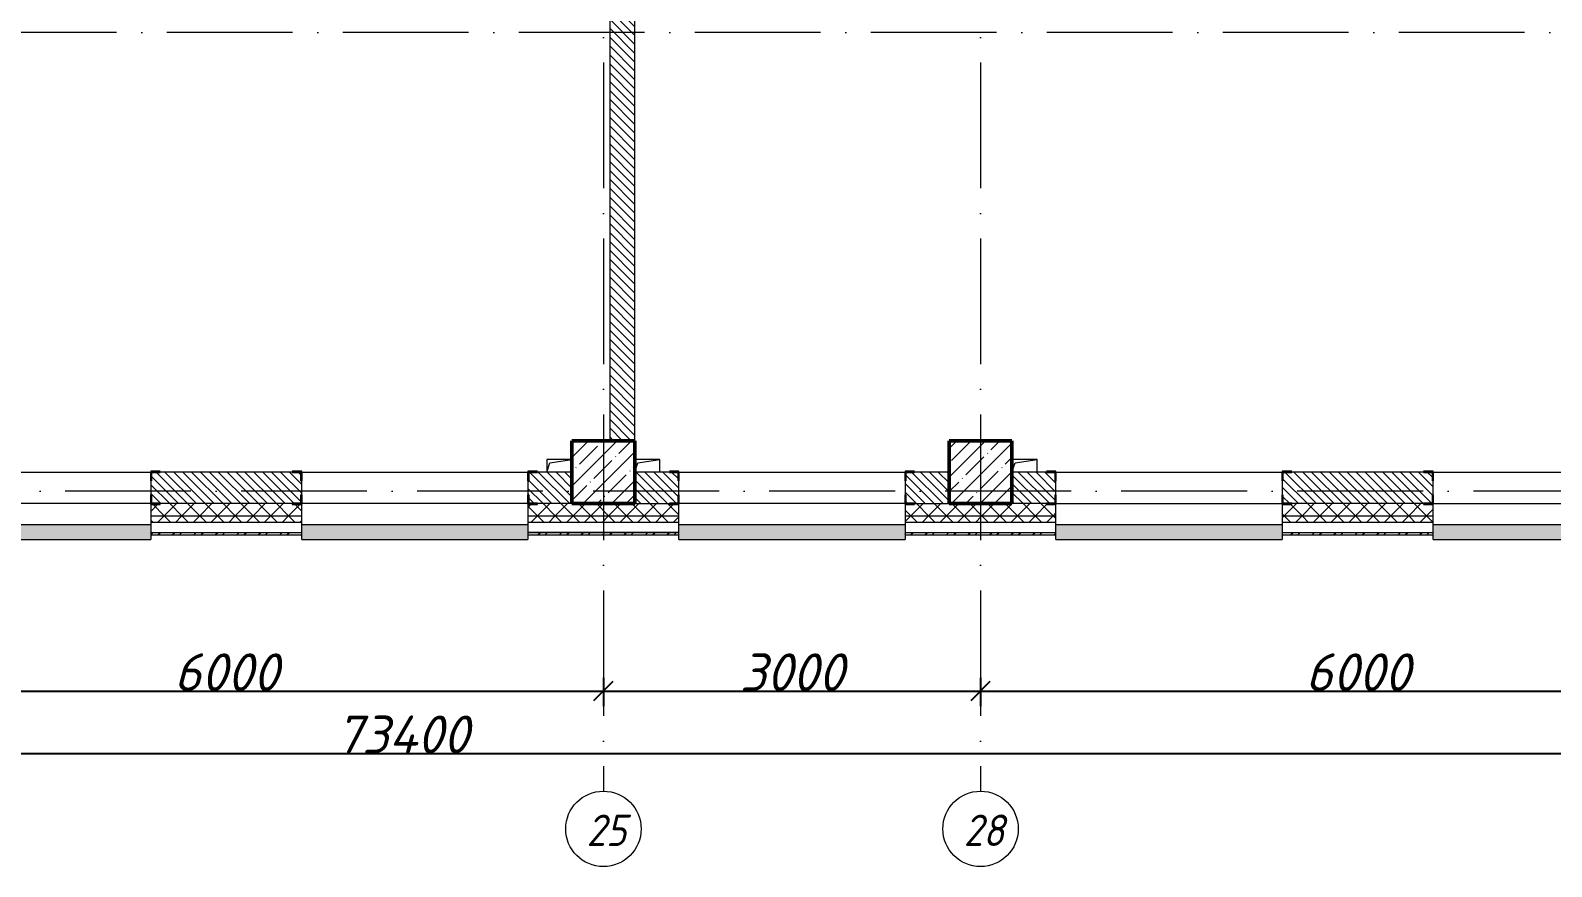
# Model space of a CAD drawing. Header units: millimetres. Extents: x -537608 to 253996, y -217170 to 186033.
# Drawn here: x -153256 to -141155, y 6915 to 13571 of the extents above; entities that cross this region are included whole.
import ezdxf

# ---------------------------------------------------------------- set-up
doc = ezdxf.new("R2010")
doc.units = ezdxf.units.MM
doc.linetypes.add('50_200_ШТРИХ_1Т_ш5_п1_п1_', pattern=[1400, 1000, -200, 0, -200])
for name, color, linetype, lineweight in [('A-____-____-DIMS', 7, 'Continuous', 9), ('A-GENM-____-MCUT', 7, 'Continuous', 25), ('A-GENM-____-OTLN', 7, 'Continuous', 9), ('A-GENM-____-OTLN-1', 7, 'Continuous', 25), ('A-GLAZ-____-OTLN', 7, 'Continuous', 9), ('A-WALL-____-MCUT', 7, 'Continuous', 13), ('A-WALL-____-MCUT-1', 7, 'Continuous', 9), ('A-WALL-____-OTLN', 7, 'Continuous', 9), ('A-WALL-____-PATT-1', 7, 'Continuous', 9), ('A-WALL-FNSH-MCUT-1', 7, 'Continuous', 9), ('S-COLS-____-MCUT', 7, 'Continuous', 50), ('S-COLS-____-OTLN', 7, 'Continuous', 9), ('S-GRID-____-IDEN', 7, 'Continuous', 9), ('S-GRID-____-OTLN-1', 7, '50_200_ШТРИХ_1Т_ш5_п1_п1_', 9)]:
    doc.layers.add(name, color=color, linetype=linetype, lineweight=lineweight)
doc.layers.add('A-GLAZ-____-OTLN-1', color=7, linetype='Continuous', lineweight=9, true_color=0xc0c0c0)
doc.styles.add('ISOCPEUR_I', font='isocpeui.ttf', dxfattribs={"height": 300})
doc.styles.add('ISOCPEUR_I_9', font='isocpeui.ttf', dxfattribs={"width": 0.9, "height": 250})
doc.dimstyles.new('ISO-2_5_0_9К_БОЛЬШОЙ_ОСИ', dxfattribs={"dimscale": 304.8, "dimtxt": 248.995294, "dimasz": 0.492126, "dimexe": 0.393701, "dimexo": 0, "dimgap": 0, "dimtad": 1, "dimdec": 0, "dimzin": 0, "dimdsep": 46, "dimtxsty": 'ISOCPEUR_I', "dimblk1": 'OBLIQUE', "dimblk2": 'OBLIQUE', "dimsah": 1, "dimcen": 0.09, "dimdle": 0.393701, "dimazin": 0, "dimtfac": 1, "dimtdec": 4, "dimtix": 1, "dimtmove": 0, "dimatfit": 3, "dimfxl": 1, "dimtvp": 1, "dimtolj": 1, "dimtzin": 0, "dimarcsym": 2})
pattern_1 = [(135, (-184647.673, -45376.493), (-35.35534, -35.35534), [])]
pattern_2 = [(45, (-184647.67, -45376.49), (-70.71068, 70.71068), []), (135, (-184647.67, -45376.49), (-70.71068, -70.71068), [])]

# ---------------------------------------------------------------- blocks, each defined once
blk = doc.blocks.new('BSC_Колонна _Прямоугольная - 500х500-V13-АР1_План отверстий 2 этажа в осях 1-64_Ю-ЯЯ')
at = {"layer": 'S-COLS-____-OTLN'}
h = blk.add_hatch(dxfattribs=at)
h.set_pattern_fill('FP_22', color=256, style=0, pattern_type=2)
h.set_pattern_definition([(45, (-35950, -55431.04), (-114.04925, 114.04925), []), (45, (-35835.95, -55431.04), (-114.04925, 114.04925), [201.613, -40.323, 3.353, -36.97])])
h.paths.add_polyline_path([(-250, -250), (250, -250), (250, 250), (-250, 250), (-250, 179)], flags=0)
at = {"layer": 'S-COLS-____-MCUT'}
for p, q in [((250, 250), (-250, 250)), ((-250, 250), (-250, -250)), ((250, -250), (250, 250)), ((-250, -250), (250, -250))]:
    blk.add_line(p, q, dxfattribs=at)
blk = doc.blocks.new('BSC_Колонна _Прямоугольная - 500х500-V43-АР1_План отверстий 2 этажа в осях 1-64_Ю-ЯЯ')
at = {"layer": 'S-COLS-____-OTLN'}
h = blk.add_hatch(dxfattribs=at)
h.set_pattern_fill('FP_53', color=256, style=0, pattern_type=2)
h.set_pattern_definition([(45, (-38950, -55431.04), (-114.04925, 114.04925), []), (45, (-38835.95, -55431.04), (-114.04925, 114.04925), [201.613, -40.323, 3.353, -36.97])])
h.paths.add_polyline_path([(-250, -250), (250, -250), (250, 250), (-250, 250)], flags=0)
at = {"layer": 'S-COLS-____-MCUT'}
for p, q in [((250, 250), (-250, 250)), ((-250, 250), (-250, -250)), ((250, -250), (250, 250)), ((-250, -250), (250, -250))]:
    blk.add_line(p, q, dxfattribs=at)
blk = doc.blocks.new('Фахверк_СКБ_Уголок - 250_2700-27497298-АР1_План отверстий 2 этажа в осях 1-64_Ю-ЯЯ')
at = {"layer": 'A-GENM-____-MCUT'}
for p, q in [((200, 181), (125, 181)), ((125, 181), (125, 106)), ((131, 106), (131, 175)), ((131, 175), (200, 175)), ((200, 175), (200, 181)), ((125, 106), (131, 106)), ((131, -6), (125, -6)), ((125, -6), (125, -81)), ((125, -81), (200, -81)), ((131, -75), (131, -6)), ((200, -75), (131, -75)), ((200, -81), (200, -75))]:
    blk.add_line(p, q, dxfattribs=at)
blk = doc.blocks.new('AR_Отверстие прямоугольное _в плите_ - AR_Отверстие прямоугольное _в плите_-V167-АР1_План отверстий 2 этажа в осях 1-64_Ю-ЯЯ')
at = {"layer": 'A-GENM-____-OTLN'}
for p, q in [((100, 50), (-100, 50)), ((-100, -50), (-75, 25)), ((-75, 25), (100, 50)), ((100, -50), (100, 50))]:
    blk.add_line(p, q, dxfattribs=at)
blk = doc.blocks.new('AR_Отверстие прямоугольное _в плите_ - AR_Отверстие прямоугольное _в плите_-V175-АР1_План отверстий 2 этажа в осях 1-64_Ю-ЯЯ')
at = {"layer": 'A-GENM-____-OTLN'}
for p, q in [((100, 50), (-100, 50)), ((-100, 50), (-100, -50)), ((-100, -50), (-75, 25)), ((-75, 25), (100, 50))]:
    blk.add_line(p, q, dxfattribs=at)
blk = doc.blocks.new('Отлив_СКБ - Отлив витража_120_НВФ-31885687-АР1_План отверстий 2 этажа в осях 1-64_Ю-ЯЯ')
at = {"layer": 'A-GLAZ-____-OTLN-1'}
for points in [[(0, 0), (0, -2), (1800, -2), (1800, 0), (1023, 0)], [(0, -83), (0, -120), (1800, -120), (1800, -2), (0, -2), (0, -63)]]:
    blk.add_hatch(color=256, dxfattribs=at).paths.add_polyline_path(points, flags=0)
at = {"layer": 'A-GLAZ-____-OTLN'}
for p, q in [((0, 0), (1800, 0)), ((1800, -2), (0, -2)), ((0, -120), (0, -83)), ((0, -120), (1800, -120)), ((1800, -83), (1800, -120))]:
    blk.add_line(p, q, dxfattribs=at)
blk = doc.blocks.new('Ось сетки - Круг_Ø6_00__ISO-2_5_0_9K_-25732049-АР1_План отверстий 2 этажа в осях 1-64_Ю-ЯЯ')
at = {"layer": 'S-GRID-____-IDEN'}
blk.add_circle((0, 0), 3, dxfattribs=at)
blk = doc.blocks.new('_Oblique')
at = {"color": 0, "linetype": 'ByBlock', "lineweight": -2}
blk.add_line((-0.5, -0.5), (0.5, 0.5), dxfattribs=at)
blk = doc.blocks.new('*D2226')
at = {"layer": 'A-____-____-DIMS', "color": 0, "lineweight": -2, "transparency": 16777216}
for p, q in [((-154698, 8418), (-154698, 8192)), ((-148698, 8418), (-148698, 8192)), ((-154818, 8312), (-148578, 8312))]:
    blk.add_line(p, q, dxfattribs=at)
at = {"layer": 'Defpoints', "color": 0, "transparency": 16777216}
for p in [(-154698, 8418), (-148698, 8418), (-148698, 8312)]:
    blk.add_point(p, dxfattribs=at)
at = {"layer": 'A-____-____-DIMS', "color": 0, "lineweight": -2, "transparency": 16777216, "xscale": 150, "yscale": 150, "zscale": 150, "rotation": 180}
blk.add_blockref('_Oblique', (-154698, 8312), dxfattribs=at)
at = {"layer": 'A-____-____-DIMS', "color": 0, "lineweight": -2, "transparency": 16777216, "xscale": 150, "yscale": 150, "zscale": 150}
blk.add_blockref('_Oblique', (-148698, 8312), dxfattribs=at)
at = {"layer": 'A-____-____-DIMS', "color": 0, "transparency": 16777216, "insert": (-151698, 8462), "char_height": 300, "width": 758.48, "attachment_point": 5, "style": 'ISOCPEUR_I'}
blk.add_mtext('\\A1;6000', dxfattribs=at)
blk = doc.blocks.new('*D2227')
at = {"layer": 'A-____-____-DIMS', "color": 0, "lineweight": -2, "transparency": 16777216}
for p, q in [((-148698, 8418), (-148698, 8192)), ((-145698, 8418), (-145698, 8192)), ((-148818, 8312), (-145578, 8312))]:
    blk.add_line(p, q, dxfattribs=at)
at = {"layer": 'Defpoints', "color": 0, "transparency": 16777216}
for p in [(-148698, 8418), (-145698, 8418), (-145698, 8312)]:
    blk.add_point(p, dxfattribs=at)
at = {"layer": 'A-____-____-DIMS', "color": 0, "lineweight": -2, "transparency": 16777216, "xscale": 150, "yscale": 150, "zscale": 150, "rotation": 180}
blk.add_blockref('_Oblique', (-148698, 8312), dxfattribs=at)
at = {"layer": 'A-____-____-DIMS', "color": 0, "lineweight": -2, "transparency": 16777216, "xscale": 150, "yscale": 150, "zscale": 150}
blk.add_blockref('_Oblique', (-145698, 8312), dxfattribs=at)
at = {"layer": 'A-____-____-DIMS', "color": 0, "transparency": 16777216, "insert": (-147198, 8462), "char_height": 300, "width": 758.48, "attachment_point": 5, "style": 'ISOCPEUR_I'}
blk.add_mtext('\\A1;3000', dxfattribs=at)
blk = doc.blocks.new('*D2228')
at = {"layer": 'A-____-____-DIMS', "color": 0, "lineweight": -2, "transparency": 16777216}
for p, q in [((-145698, 8418), (-145698, 8192)), ((-139698, 8418), (-139698, 8192)), ((-145818, 8312), (-139578, 8312))]:
    blk.add_line(p, q, dxfattribs=at)
at = {"layer": 'Defpoints', "color": 0, "transparency": 16777216}
for p in [(-145698, 8418), (-139698, 8418), (-139698, 8312)]:
    blk.add_point(p, dxfattribs=at)
at = {"layer": 'A-____-____-DIMS', "color": 0, "lineweight": -2, "transparency": 16777216, "xscale": 150, "yscale": 150, "zscale": 150, "rotation": 180}
blk.add_blockref('_Oblique', (-145698, 8312), dxfattribs=at)
at = {"layer": 'A-____-____-DIMS', "color": 0, "lineweight": -2, "transparency": 16777216, "xscale": 150, "yscale": 150, "zscale": 150}
blk.add_blockref('_Oblique', (-139698, 8312), dxfattribs=at)
at = {"layer": 'A-____-____-DIMS', "color": 0, "transparency": 16777216, "insert": (-142698, 8462), "char_height": 300, "width": 758.48, "attachment_point": 5, "style": 'ISOCPEUR_I'}
blk.add_mtext('\\A1;6000', dxfattribs=at)
blk = doc.blocks.new('*D2215')
at = {"layer": 'A-____-____-DIMS', "color": 0, "lineweight": -2, "transparency": 16777216}
for p, q in [((-186998, 7921), (-186998, 7695)), ((-113598, 7921), (-113598, 7695)), ((-187118, 7815), (-113478, 7815))]:
    blk.add_line(p, q, dxfattribs=at)
at = {"layer": 'Defpoints', "color": 0, "transparency": 16777216}
for p in [(-186998, 7921), (-113598, 7921), (-113598, 7815)]:
    blk.add_point(p, dxfattribs=at)
at = {"layer": 'A-____-____-DIMS', "color": 0, "lineweight": -2, "transparency": 16777216, "xscale": 150, "yscale": 150, "zscale": 150, "rotation": 180}
blk.add_blockref('_Oblique', (-186998, 7815), dxfattribs=at)
at = {"layer": 'A-____-____-DIMS', "color": 0, "lineweight": -2, "transparency": 16777216, "xscale": 150, "yscale": 150, "zscale": 150}
blk.add_blockref('_Oblique', (-113598, 7815), dxfattribs=at)
at = {"layer": 'A-____-____-DIMS', "color": 0, "transparency": 16777216, "insert": (-150298, 7967), "char_height": 300, "width": 971.08, "attachment_point": 5, "style": 'ISOCPEUR_I'}
blk.add_mtext('\\A1;73400', dxfattribs=at)

msp = doc.modelspace()

# ---------------------------------------------------------------- hatches: boundary and pattern name
at = {"layer": 'A-WALL-____-PATT-1'}
h = msp.add_hatch(dxfattribs=at)
h.set_pattern_fill('FP_6', color=256, style=0, pattern_type=2)
h.set_pattern_definition(pattern_1)
h.paths.add_polyline_path([(-148647.6725, 10304.5485), (-148447.6725, 10304.5485), (-148447.6725, 13798.5485), (-148516.6725, 13798.5485), (-148516.6725, 13804.5485), (-148447.6725, 13804.5485), (-148447.6725, 17304.5485), (-148647.6725, 17304.5485), (-148647.6725, 13804.5485), (-148578.6725, 13804.5485), (-148578.6725, 13798.5485), (-148647.6725, 13798.5485), (-148647.6725, 11848.0984)], flags=0)
h = msp.add_hatch(dxfattribs=at)
h.set_pattern_fill('FP_6', color=256, style=0, pattern_type=2)
h.set_pattern_definition(pattern_1)
h.paths.add_polyline_path([(-149291.6725, 9804.5485), (-148947.6725, 9804.5485), (-148947.6725, 10054.5485), (-149291.6725, 10054.5485), (-149291.6725, 9985.5485), (-149297.6725, 9985.5485), (-149297.6725, 9873.5485), (-149291.6725, 9873.5485)], flags=0)
h.paths.add_polyline_path([(-151172.6725, 9804.5485), (-151103.6725, 9804.5485), (-151103.6725, 9873.5485), (-151097.6725, 9873.5485), (-151097.6725, 9985.5485), (-151103.6725, 9985.5485), (-151103.6725, 10054.5485), (-152291.6725, 10054.5485), (-152291.6725, 9985.5485), (-152297.6725, 9985.5485), (-152297.6725, 9873.5485), (-152291.6725, 9873.5485), (-152291.6725, 9804.5485), (-152222.6725, 9804.5485)], flags=0)
h.paths.add_polyline_path([(-154103.6725, 9804.5485), (-154103.6725, 9873.5485), (-154097.6725, 9873.5485), (-154097.6725, 9985.5485), (-154103.6725, 9985.5485), (-154103.6725, 10054.5485), (-154447.6725, 10054.5485), (-154447.6725, 9804.5485), (-154172.6725, 9804.5485)], flags=0)
h = msp.add_hatch(dxfattribs=at)
h.set_pattern_fill('FP_6', color=256, style=0, pattern_type=2)
h.set_pattern_definition(pattern_1)
h.paths.add_polyline_path([(-145947.6725, 9804.5485), (-145947.6725, 10054.5485), (-146291.6725, 10054.5485), (-146291.6725, 9985.5485), (-146297.6725, 9985.5485), (-146297.6725, 9873.5485), (-146291.6725, 9873.5485), (-146291.6725, 9804.5485), (-146222.6725, 9804.5485)], flags=0)
h.paths.add_polyline_path([(-148103.6725, 9804.5485), (-148103.6725, 9873.5485), (-148097.6725, 9873.5485), (-148097.6725, 9985.5485), (-148103.6725, 9985.5485), (-148103.6725, 10054.5485), (-148447.6725, 10054.5485), (-148447.6725, 9804.5485), (-148172.6725, 9804.5485)], flags=0)
h = msp.add_hatch(dxfattribs=at)
h.set_pattern_fill('FP_6', color=256, style=0, pattern_type=2)
h.set_pattern_definition(pattern_1)
h.paths.add_polyline_path([(-140291.6725, 9804.5485), (-139947.6725, 9804.5485), (-139947.6725, 10054.5485), (-140291.6725, 10054.5485), (-140291.6725, 9985.5485), (-140297.6725, 9985.5485), (-140297.6725, 9873.5485), (-140291.6725, 9873.5485), (-140291.6725, 9808.8342)], flags=0)
h.paths.add_polyline_path([(-143291.6725, 9804.5485), (-142103.6725, 9804.5485), (-142103.6725, 9873.5485), (-142097.6725, 9873.5485), (-142097.6725, 9985.5485), (-142103.6725, 9985.5485), (-142103.6725, 10054.5485), (-143291.6725, 10054.5485), (-143291.6725, 9985.5485), (-143297.6725, 9985.5485), (-143297.6725, 9873.5485), (-143291.6725, 9873.5485)], flags=0)
h.paths.add_polyline_path([(-145103.6725, 9804.5485), (-145103.6725, 9873.5485), (-145097.6725, 9873.5485), (-145097.6725, 9985.5485), (-145103.6725, 9985.5485), (-145103.6725, 10054.5485), (-145447.6725, 10054.5485), (-145447.6725, 9804.5485), (-145172.6725, 9804.5485)], flags=0)
h = msp.add_hatch(dxfattribs=at)
h.set_pattern_fill('FP_1', color=256, style=0, pattern_type=2)
h.set_pattern_definition(pattern_2)
h.paths.add_polyline_path([(-110427.8256, 9704.5485), (-110347.6725, 9704.5485), (-110347.6725, 9804.5485), (-116697.6725, 9804.5485), (-116697.6725, 9704.5485), (-113962.8269, 9704.5485)], flags=0)
h.paths.add_polyline_path([(-119647.6725, 9704.5485), (-117697.6725, 9704.5485), (-117697.6725, 9804.5485), (-119572.6725, 9804.5485), (-119572.6725, 9798.5485), (-119647.6725, 9798.5485)], flags=0)
h.paths.add_polyline_path([(-120647.6725, 9704.5485), (-120647.6725, 9798.5485), (-120722.6725, 9798.5485), (-120722.6725, 9804.5485), (-121672.6725, 9804.5485), (-121672.6725, 9798.5485), (-121747.6725, 9798.5485), (-121747.6725, 9704.5485), (-121032.8296, 9704.5485)], flags=0)
h.paths.add_polyline_path([(-124567.8309, 9704.5485), (-123547.6725, 9704.5485), (-123547.6725, 9798.5485), (-123622.6725, 9798.5485), (-123622.6725, 9804.5485), (-124672.6725, 9804.5485), (-124672.6725, 9798.5485), (-124747.6725, 9798.5485), (-124747.6725, 9704.5485), (-124672.6725, 9704.5485)], flags=0)
h.paths.add_polyline_path([(-126547.6725, 9704.5485), (-126547.6725, 9798.5485), (-126622.6725, 9798.5485), (-126622.6725, 9804.5485), (-127672.6725, 9804.5485), (-127672.6725, 9798.5485), (-127747.6725, 9798.5485), (-127747.6725, 9704.5485), (-127219.0819, 9704.5485)], flags=0)
h.paths.add_polyline_path([(-130312.2081, 9704.5485), (-129547.6725, 9704.5485), (-129547.6725, 9798.5485), (-129622.6725, 9798.5485), (-129622.6725, 9804.5485), (-130672.6725, 9804.5485), (-130672.6725, 9798.5485), (-130747.6725, 9798.5485), (-130747.6725, 9704.5485), (-130397.6725, 9704.5485)], flags=0)
h.paths.add_polyline_path([(-132622.6725, 9704.5485), (-132547.6725, 9704.5485), (-132547.6725, 9798.5485), (-132622.6725, 9798.5485), (-132622.6725, 9804.5485), (-133672.6725, 9804.5485), (-133672.6725, 9798.5485), (-133747.6725, 9798.5485), (-133747.6725, 9704.5485), (-133405.3343, 9704.5485)], flags=0)
h.paths.add_polyline_path([(-136747.6725, 9704.5485), (-135547.6725, 9704.5485), (-135547.6725, 9798.5485), (-135622.6725, 9798.5485), (-135622.6725, 9804.5485), (-136672.6725, 9804.5485), (-136672.6725, 9798.5485), (-136747.6725, 9798.5485)], flags=0)
h.paths.add_polyline_path([(-142172.6725, 9704.5485), (-142097.6725, 9704.5485), (-142097.6725, 9798.5485), (-142172.6725, 9798.5485), (-142172.6725, 9804.5485), (-143222.6725, 9804.5485), (-143222.6725, 9798.5485), (-143297.6725, 9798.5485), (-143297.6725, 9704.5485), (-142242.8376, 9704.5485)], flags=0)
h.paths.add_polyline_path([(-140222.6725, 9704.5485), (-138547.6725, 9704.5485), (-138547.6725, 9798.5485), (-138622.6725, 9798.5485), (-138622.6725, 9804.5485), (-140222.6725, 9804.5485), (-140222.6725, 9798.5485), (-140297.6725, 9798.5485), (-140297.6725, 9704.5485)], flags=0)
h.paths.add_polyline_path([(-145172.6725, 9704.5485), (-145097.6725, 9704.5485), (-145097.6725, 9798.5485), (-145172.6725, 9798.5485), (-145172.6725, 9804.5485), (-146222.6725, 9804.5485), (-146222.6725, 9798.5485), (-146297.6725, 9798.5485), (-146297.6725, 9704.5485), (-145447.6725, 9704.5485)], flags=0)
h.paths.add_polyline_path([(-148097.6725, 9704.5485), (-148097.6725, 9798.5485), (-148172.6725, 9798.5485), (-148172.6725, 9804.5485), (-149222.6725, 9804.5485), (-149222.6725, 9798.5485), (-149297.6725, 9798.5485), (-149297.6725, 9704.5485), (-148429.09, 9704.5485)], flags=0)
h.paths.add_polyline_path([(-152297.6725, 9704.5485), (-151097.6725, 9704.5485), (-151097.6725, 9798.5485), (-151172.6725, 9798.5485), (-151172.6725, 9804.5485), (-152222.6725, 9804.5485), (-152222.6725, 9798.5485), (-152297.6725, 9798.5485)], flags=0)
h.paths.add_polyline_path([(-154097.6725, 9704.5485), (-154097.6725, 9798.5485), (-154172.6725, 9798.5485), (-154172.6725, 9804.5485), (-155222.6725, 9804.5485), (-155222.6725, 9798.5485), (-155297.6725, 9798.5485), (-155297.6725, 9704.5485), (-154172.6725, 9704.5485)], flags=0)
h.paths.add_polyline_path([(-157947.6725, 9704.5485), (-157097.6725, 9704.5485), (-157097.6725, 9798.5485), (-157172.6725, 9798.5485), (-157172.6725, 9804.5485), (-158222.6725, 9804.5485), (-158222.6725, 9798.5485), (-158297.6725, 9798.5485), (-158297.6725, 9704.5485), (-158150.3436, 9704.5485)], flags=0)
h.paths.add_polyline_path([(-160097.6725, 9704.5485), (-160097.6725, 9798.5485), (-160172.6725, 9798.5485), (-160172.6725, 9804.5485), (-161222.6725, 9804.5485), (-161222.6725, 9798.5485), (-161297.6725, 9798.5485), (-161297.6725, 9704.5485), (-160801.5946, 9704.5485)], flags=0)
h.paths.add_polyline_path([(-163097.6725, 9704.5485), (-163097.6725, 9798.5485), (-163172.6725, 9798.5485), (-163172.6725, 9804.5485), (-164222.6725, 9804.5485), (-164222.6725, 9798.5485), (-164297.6725, 9798.5485), (-164297.6725, 9704.5485), (-163172.6725, 9704.5485)], flags=0)
h.paths.add_polyline_path([(-166097.6725, 9704.5485), (-166097.6725, 9798.5485), (-166172.6725, 9798.5485), (-166172.6725, 9804.5485), (-167222.6725, 9804.5485), (-167222.6725, 9798.5485), (-167297.6725, 9798.5485), (-167297.6725, 9704.5485), (-166104.0966, 9704.5485)], flags=0)
h.paths.add_polyline_path([(-168297.6725, 9704.5485), (-168297.6725, 9798.5485), (-168372.6725, 9798.5485), (-168372.6725, 9804.5485), (-178097.6725, 9804.5485), (-178097.6725, 9704.5485), (-168755.3476, 9704.5485)], flags=0)
h.paths.add_polyline_path([(-179097.6725, 9704.5485), (-179097.6725, 9804.5485), (-187097.6725, 9804.5485), (-187097.6725, 9704.5485), (-181127.8523, 9704.5485)], flags=0)
h = msp.add_hatch(dxfattribs=at)
h.set_pattern_fill('FP_1', color=256, style=0, pattern_type=2)
h.set_pattern_definition(pattern_2)
h.paths.add_polyline_path([(-110347.6725, 9654.5485), (-110347.6725, 9704.5485), (-116697.6725, 9704.5485), (-116697.6725, 9654.5485), (-110427.8256, 9654.5485)], flags=0)
h.paths.add_polyline_path([(-117697.6725, 9654.5485), (-117697.6725, 9704.5485), (-119647.6725, 9704.5485), (-119647.6725, 9654.5485), (-119265.3289, 9654.5485)], flags=0)
h.paths.add_polyline_path([(-120647.6725, 9654.5485), (-120647.6725, 9704.5485), (-121747.6725, 9704.5485), (-121747.6725, 9654.5485), (-121032.8296, 9654.5485)], flags=0)
h.paths.add_polyline_path([(-123547.6725, 9654.5485), (-123547.6725, 9704.5485), (-124747.6725, 9704.5485), (-124747.6725, 9654.5485), (-124567.8309, 9654.5485)], flags=0)
h.paths.add_polyline_path([(-126547.6725, 9654.5485), (-126547.6725, 9704.5485), (-127747.6725, 9704.5485), (-127747.6725, 9654.5485), (-127219.0819, 9654.5485)], flags=0)
h.paths.add_polyline_path([(-129547.6725, 9654.5485), (-129547.6725, 9704.5485), (-130747.6725, 9704.5485), (-130747.6725, 9654.5485), (-129870.3329, 9654.5485)], flags=0)
h.paths.add_polyline_path([(-133747.6725, 9654.5485), (-132547.6725, 9654.5485), (-132547.6725, 9704.5485), (-133747.6725, 9704.5485)], flags=0)
h.paths.add_polyline_path([(-136056.5853, 9654.5485), (-135547.6725, 9654.5485), (-135547.6725, 9704.5485), (-136747.6725, 9704.5485), (-136747.6725, 9654.5485)], flags=0)
h.paths.add_polyline_path([(-140297.6725, 9654.5485), (-138547.6725, 9654.5485), (-138547.6725, 9704.5485), (-140297.6725, 9704.5485)], flags=0)
h.paths.add_polyline_path([(-143297.6725, 9654.5485), (-142097.6725, 9654.5485), (-142097.6725, 9704.5485), (-143297.6725, 9704.5485)], flags=0)
h.paths.add_polyline_path([(-145097.6725, 9654.5485), (-145097.6725, 9704.5485), (-146297.6725, 9704.5485), (-146297.6725, 9654.5485), (-145777.8389, 9654.5485)], flags=0)
h.paths.add_polyline_path([(-151097.6725, 9654.5485), (-151097.6725, 9704.5485), (-152297.6725, 9704.5485), (-152297.6725, 9654.5485)], flags=0)
h.paths.add_polyline_path([(-149297.6725, 9654.5485), (-148097.6725, 9654.5485), (-148097.6725, 9704.5485), (-149297.6725, 9704.5485)], flags=0)
h.paths.add_polyline_path([(-154097.6725, 9654.5485), (-154097.6725, 9704.5485), (-155297.6725, 9704.5485), (-155297.6725, 9654.5485), (-154615.3423, 9654.5485)], flags=0)
h.paths.add_polyline_path([(-157097.6725, 9654.5485), (-157097.6725, 9704.5485), (-158297.6725, 9704.5485), (-158297.6725, 9654.5485), (-157266.5933, 9654.5485)], flags=0)
h.paths.add_polyline_path([(-161297.6725, 9654.5485), (-160097.6725, 9654.5485), (-160097.6725, 9704.5485), (-161297.6725, 9704.5485)], flags=0)
h.paths.add_polyline_path([(-163097.6725, 9654.5485), (-163097.6725, 9704.5485), (-164297.6725, 9704.5485), (-164297.6725, 9654.5485), (-163452.8456, 9654.5485)], flags=0)
h.paths.add_polyline_path([(-166104.0966, 9654.5485), (-166097.6725, 9654.5485), (-166097.6725, 9704.5485), (-167297.6725, 9704.5485), (-167297.6725, 9654.5485), (-166987.847, 9654.5485)], flags=0)
h.paths.add_polyline_path([(-168297.6725, 9654.5485), (-168297.6725, 9704.5485), (-178097.6725, 9704.5485), (-178097.6725, 9654.5485), (-168755.3476, 9654.5485)], flags=0)
h.paths.add_polyline_path([(-179097.6725, 9654.5485), (-179097.6725, 9704.5485), (-187197.6725, 9704.5485), (-187197.6725, 9654.5485), (-181127.8523, 9654.5485)], flags=0)
h = msp.add_hatch(dxfattribs=at)
h.set_pattern_fill('FP_3', color=256, style=0, pattern_type=2)
h.set_pattern_definition([(45, (-184647.67, -45376.49), (-85.53659, 85.53659), []), (45, (-184590.65, -45376.49), (-85.53659, 85.53659), [])])
h.paths.add_polyline_path([(-139432.6725, 9554.5485), (-139432.6725, 9574.5485), (-140297.6725, 9574.5485), (-140297.6725, 9554.5485), (-139591.5866, 9554.5485)], flags=0)
h.paths.add_polyline_path([(-142242.8376, 9554.5485), (-142097.6725, 9554.5485), (-142097.6725, 9574.5485), (-143297.6725, 9574.5485), (-143297.6725, 9554.5485)], flags=0)
h.paths.add_polyline_path([(-145777.8389, 9554.5485), (-145097.6725, 9554.5485), (-145097.6725, 9574.5485), (-146297.6725, 9574.5485), (-146297.6725, 9554.5485)], flags=0)
h.paths.add_polyline_path([(-148097.6725, 9554.5485), (-148097.6725, 9574.5485), (-149297.6725, 9574.5485), (-149297.6725, 9554.5485), (-148429.09, 9554.5485)], flags=0)
h.paths.add_polyline_path([(-151097.6725, 9554.5485), (-151097.6725, 9574.5485), (-152297.6725, 9574.5485), (-152297.6725, 9554.5485)], flags=0)
h.paths.add_polyline_path([(-154097.6725, 9554.5485), (-154097.6725, 9574.5485), (-155297.6725, 9574.5485), (-155297.6725, 9554.5485), (-154615.3423, 9554.5485)], flags=0)
h.paths.add_polyline_path([(-157266.5933, 9554.5485), (-157097.6725, 9554.5485), (-157097.6725, 9574.5485), (-158297.6725, 9574.5485), (-158297.6725, 9554.5485), (-158150.3436, 9554.5485)], flags=0)
h.paths.add_polyline_path([(-160097.6725, 9554.5485), (-160097.6725, 9574.5485), (-161297.6725, 9574.5485), (-161297.6725, 9554.5485), (-160801.5946, 9554.5485)], flags=0)
h.paths.add_polyline_path([(-163452.8456, 9554.5485), (-163097.6725, 9554.5485), (-163097.6725, 9574.5485), (-164297.6725, 9574.5485), (-164297.6725, 9554.5485)], flags=0)
h.paths.add_polyline_path([(-167297.6725, 9554.5485), (-166097.6725, 9554.5485), (-166097.6725, 9574.5485), (-167297.6725, 9574.5485)], flags=0)
h.paths.add_polyline_path([(-168297.6725, 9554.5485), (-168297.6725, 9574.5485), (-178097.6725, 9574.5485), (-178097.6725, 9554.5485), (-168755.3476, 9554.5485)], flags=0)
h.paths.add_polyline_path([(-179097.6725, 9554.5485), (-179097.6725, 9574.5485), (-187327.6725, 9574.5485), (-187327.6725, 9554.5485), (-181127.8523, 9554.5485)], flags=0)

# ---------------------------------------------------------------- linework, layer by layer
at = {"layer": 'A-WALL-____-MCUT'}
for p, q in [((-148647.6725, 13729.5485), (-148647.6725, 10304.5485)), ((-148447.6725, 10304.5485), (-148447.6725, 13729.5485)), ((-151172.6725, 10054.5485), (-152222.6725, 10054.5485)), ((-148947.6725, 10054.5485), (-149222.6725, 10054.5485)), ((-148172.6725, 10054.5485), (-148447.6725, 10054.5485)), ((-145947.6725, 10054.5485), (-146222.6725, 10054.5485)), ((-145172.6725, 10054.5485), (-145447.6725, 10054.5485)), ((-142172.6725, 10054.5485), (-143222.6725, 10054.5485)), ((-152297.6725, 9985.5485), (-152297.6725, 9873.5485)), ((-151097.6725, 9873.5485), (-151097.6725, 9985.5485)), ((-149297.6725, 9985.5485), (-149297.6725, 9873.5485)), ((-148097.6725, 9873.5485), (-148097.6725, 9985.5485)), ((-146297.6725, 9985.5485), (-146297.6725, 9873.5485)), ((-145097.6725, 9873.5485), (-145097.6725, 9985.5485)), ((-143297.6725, 9985.5485), (-143297.6725, 9873.5485)), ((-142097.6725, 9873.5485), (-142097.6725, 9985.5485)), ((-148447.6725, 9804.5485), (-148172.6725, 9804.5485)), ((-146222.6725, 9804.5485), (-145947.6725, 9804.5485)), ((-152297.6725, 9798.5485), (-152297.6725, 9574.5485)), ((-151097.6725, 9574.5485), (-151097.6725, 9798.5485)), ((-149297.6725, 9798.5485), (-149297.6725, 9574.5485)), ((-148097.6725, 9574.5485), (-148097.6725, 9798.5485)), ((-146297.6725, 9798.5485), (-146297.6725, 9574.5485)), ((-145097.6725, 9574.5485), (-145097.6725, 9798.5485)), ((-143297.6725, 9798.5485), (-143297.6725, 9574.5485)), ((-142097.6725, 9574.5485), (-142097.6725, 9798.5485)), ((-152297.6725, 9574.5485), (-151097.6725, 9574.5485)), ((-149297.6725, 9574.5485), (-148097.6725, 9574.5485)), ((-146297.6725, 9574.5485), (-145097.6725, 9574.5485)), ((-143297.6725, 9574.5485), (-142097.6725, 9574.5485))]:
    msp.add_line(p, q, dxfattribs=at)
at = {"layer": 'A-WALL-____-MCUT-1'}
for p, q in [((-151172.6725, 9804.5485), (-152222.6725, 9804.5485)), ((-148947.6725, 9804.5485), (-149222.6725, 9804.5485)), ((-145172.6725, 9804.5485), (-145447.6725, 9804.5485)), ((-142172.6725, 9804.5485), (-143222.6725, 9804.5485)), ((-151097.6725, 9704.5485), (-152297.6725, 9704.5485)), ((-148097.6725, 9704.5485), (-149297.6725, 9704.5485)), ((-145097.6725, 9704.5485), (-146297.6725, 9704.5485)), ((-142097.6725, 9704.5485), (-143297.6725, 9704.5485)), ((-151097.6725, 9654.5485), (-152297.6725, 9654.5485)), ((-148097.6725, 9654.5485), (-149297.6725, 9654.5485)), ((-145097.6725, 9654.5485), (-146297.6725, 9654.5485)), ((-142097.6725, 9654.5485), (-143297.6725, 9654.5485))]:
    msp.add_line(p, q, dxfattribs=at)
at = {"layer": 'A-WALL-____-OTLN'}
for p, q in [((-154097.6725, 10054.5485), (-152297.6725, 10054.5485)), ((-151097.6725, 10054.5485), (-149297.6725, 10054.5485)), ((-148097.6725, 10054.5485), (-146297.6725, 10054.5485)), ((-145097.6725, 10054.5485), (-143297.6725, 10054.5485)), ((-142097.6725, 10054.5485), (-140297.6725, 10054.5485)), ((-152297.6725, 9804.5485), (-154097.6725, 9804.5485)), ((-149297.6725, 9804.5485), (-151097.6725, 9804.5485)), ((-146297.6725, 9804.5485), (-148097.6725, 9804.5485)), ((-145097.6725, 9804.5485), (-143297.6725, 9804.5485)), ((-142097.6725, 9804.5485), (-140297.6725, 9804.5485))]:
    msp.add_line(p, q, dxfattribs=at)
at = {"layer": 'A-WALL-FNSH-MCUT-1'}
for p, q in [((-152297.6725, 9574.5485), (-152297.6725, 9574.5485)), ((-152297.6725, 9574.5485), (-152297.6725, 9554.5485)), ((-151097.6725, 9554.5485), (-151097.6725, 9574.5485)), ((-148097.6725, 9574.5485), (-149297.6725, 9574.5485)), ((-149297.6725, 9574.5485), (-149297.6725, 9554.5485)), ((-148097.6725, 9554.5485), (-148097.6725, 9574.5485)), ((-146297.6725, 9574.5485), (-146297.6725, 9554.5485)), ((-145097.6725, 9554.5485), (-145097.6725, 9574.5485)), ((-143297.6725, 9574.5485), (-143297.6725, 9574.5485)), ((-143297.6725, 9574.5485), (-143297.6725, 9554.5485)), ((-142097.6725, 9554.5485), (-142097.6725, 9574.5485)), ((-152297.6725, 9554.5485), (-151097.6725, 9554.5485)), ((-149297.6725, 9554.5485), (-148097.6725, 9554.5485)), ((-146297.6725, 9554.5485), (-145097.6725, 9554.5485)), ((-143297.6725, 9554.5485), (-142097.6725, 9554.5485))]:
    msp.add_line(p, q, dxfattribs=at)
at = {"layer": 'S-GRID-____-OTLN-1'}
for p, q in [((-148697.6725, 45516.3579), (-148697.6725, 7515.0943)), ((-145697.6725, 45516.3579), (-145697.6725, 7515.0943)), ((-109167.6321, 13554.5485), (-189316.4427, 13554.5485)), ((-80573.2659, 9904.5485), (-189316.4427, 9904.5485))]:
    msp.add_line(p, q, dxfattribs=at)

# ---------------------------------------------------------------- block references
at = {"layer": 'A-GENM-____-OTLN'}
for name, p in [('AR_Отверстие прямоугольное _в плите_ - AR_Отверстие прямоугольное _в плите_-V175-АР1_План отверстий 2 этажа в осях 1-64_Ю-ЯЯ', (-149047.6725, 10104.5485)), ('AR_Отверстие прямоугольное _в плите_ - AR_Отверстие прямоугольное _в плите_-V167-АР1_План отверстий 2 этажа в осях 1-64_Ю-ЯЯ', (-148347.6725, 10104.5485)), ('AR_Отверстие прямоугольное _в плите_ - AR_Отверстие прямоугольное _в плите_-V167-АР1_План отверстий 2 этажа в осях 1-64_Ю-ЯЯ', (-145347.6725, 10104.5485))]:
    msp.add_blockref(name, p, dxfattribs=at)
at = {"layer": 'A-GENM-____-OTLN-1'}
for p in [(-152422.6725, 9879.5485), (-149422.6725, 9879.5485), (-146422.6725, 9879.5485), (-143422.6725, 9879.5485)]:
    msp.add_blockref('Фахверк_СКБ_Уголок - 250_2700-27497298-АР1_План отверстий 2 этажа в осях 1-64_Ю-ЯЯ', p, dxfattribs=at)
at = {"layer": 'A-GENM-____-OTLN-1', "rotation": 180}
for p in [(-150972.6725, 9979.5485), (-147972.6725, 9979.5485), (-144972.6725, 9979.5485), (-141972.6725, 9979.5485)]:
    msp.add_blockref('Фахверк_СКБ_Уголок - 250_2700-27497298-АР1_План отверстий 2 этажа в осях 1-64_Ю-ЯЯ', p, dxfattribs=at)
at = {"layer": 'A-GLAZ-____-OTLN'}
for p in [(-154097.6725, 9637.5485), (-151097.6725, 9637.5485), (-148097.6725, 9637.5485), (-145097.6725, 9637.5485), (-142097.6725, 9637.5485)]:
    msp.add_blockref('Отлив_СКБ - Отлив витража_120_НВФ-31885687-АР1_План отверстий 2 этажа в осях 1-64_Ю-ЯЯ', p, dxfattribs=at)
at = {"layer": 'S-COLS-____-OTLN'}
for name, p in [('BSC_Колонна _Прямоугольная - 500х500-V13-АР1_План отверстий 2 этажа в осях 1-64_Ю-ЯЯ', (-148697.6725, 10054.5485)), ('BSC_Колонна _Прямоугольная - 500х500-V43-АР1_План отверстий 2 этажа в осях 1-64_Ю-ЯЯ', (-145697.6725, 10054.5485))]:
    msp.add_blockref(name, p, dxfattribs=at)
at = {"layer": 'S-GRID-____-IDEN', "xscale": 99.99999999999993, "yscale": 99.99999999999993, "zscale": 99.99999999999993, "rotation": 180}
for p in [(-148697.6725, 7215.0943), (-145697.6725, 7215.0943)]:
    msp.add_blockref('Ось сетки - Круг_Ø6_00__ISO-2_5_0_9K_-25732049-АР1_План отверстий 2 этажа в осях 1-64_Ю-ЯЯ', p, dxfattribs=at)

# ---------------------------------------------------------------- texts
at = {"layer": 'S-GRID-____-IDEN', "char_height": 250, "width": 404.0505, "attachment_point": 1, "style": 'ISOCPEUR_I_9'}
for s, insert in [('25', (-148832.0442, 7329.028)), ('28', (-145832.0442, 7329.028))]:
    msp.add_mtext(s, dxfattribs=dict(at, insert=insert))

# ---------------------------------------------------------------- dimensions: what is measured, and where the dimension line sits
at = {"layer": 'A-____-____-DIMS'}
for base, p1, p2, override, picture, middle in [((-148697.6725, 8311.9736), (-154697.6725, 8418.0396), (-148697.6725, 8418.0396), {"dimpost": '<>', "dimfxl": 6000}, '*D2226', (-151697.6725, 8461.9736)), ((-145697.6725, 8311.9736), (-148697.6725, 8418.0396), (-145697.6725, 8418.0396), {"dimpost": '<>', "dimfxl": 3000}, '*D2227', (-147197.6725, 8461.9736)), ((-139697.6725, 8311.9736), (-145697.6725, 8418.0396), (-139697.6725, 8418.0396), {"dimpost": '<>', "dimfxl": 6000}, '*D2228', (-142697.6725, 8461.9736)), ((-113597.6725, 7815.1733), (-186997.6725, 7921.2394), (-113597.6725, 7921.2394), {"dimpost": '<>', "dimfxl": 73400}, '*D2215', (-150297.6725, 7967.1052))]:
    dim = msp.add_linear_dim(base=base, p1=p1, p2=p2, dimstyle='ISO-2_5_0_9К_БОЛЬШОЙ_ОСИ', override=override, dxfattribs=at)
    dim.commit()
    dim.dimension.update_dxf_attribs({"geometry": picture, "text_midpoint": middle})

doc.saveas('drawing.dxf')
